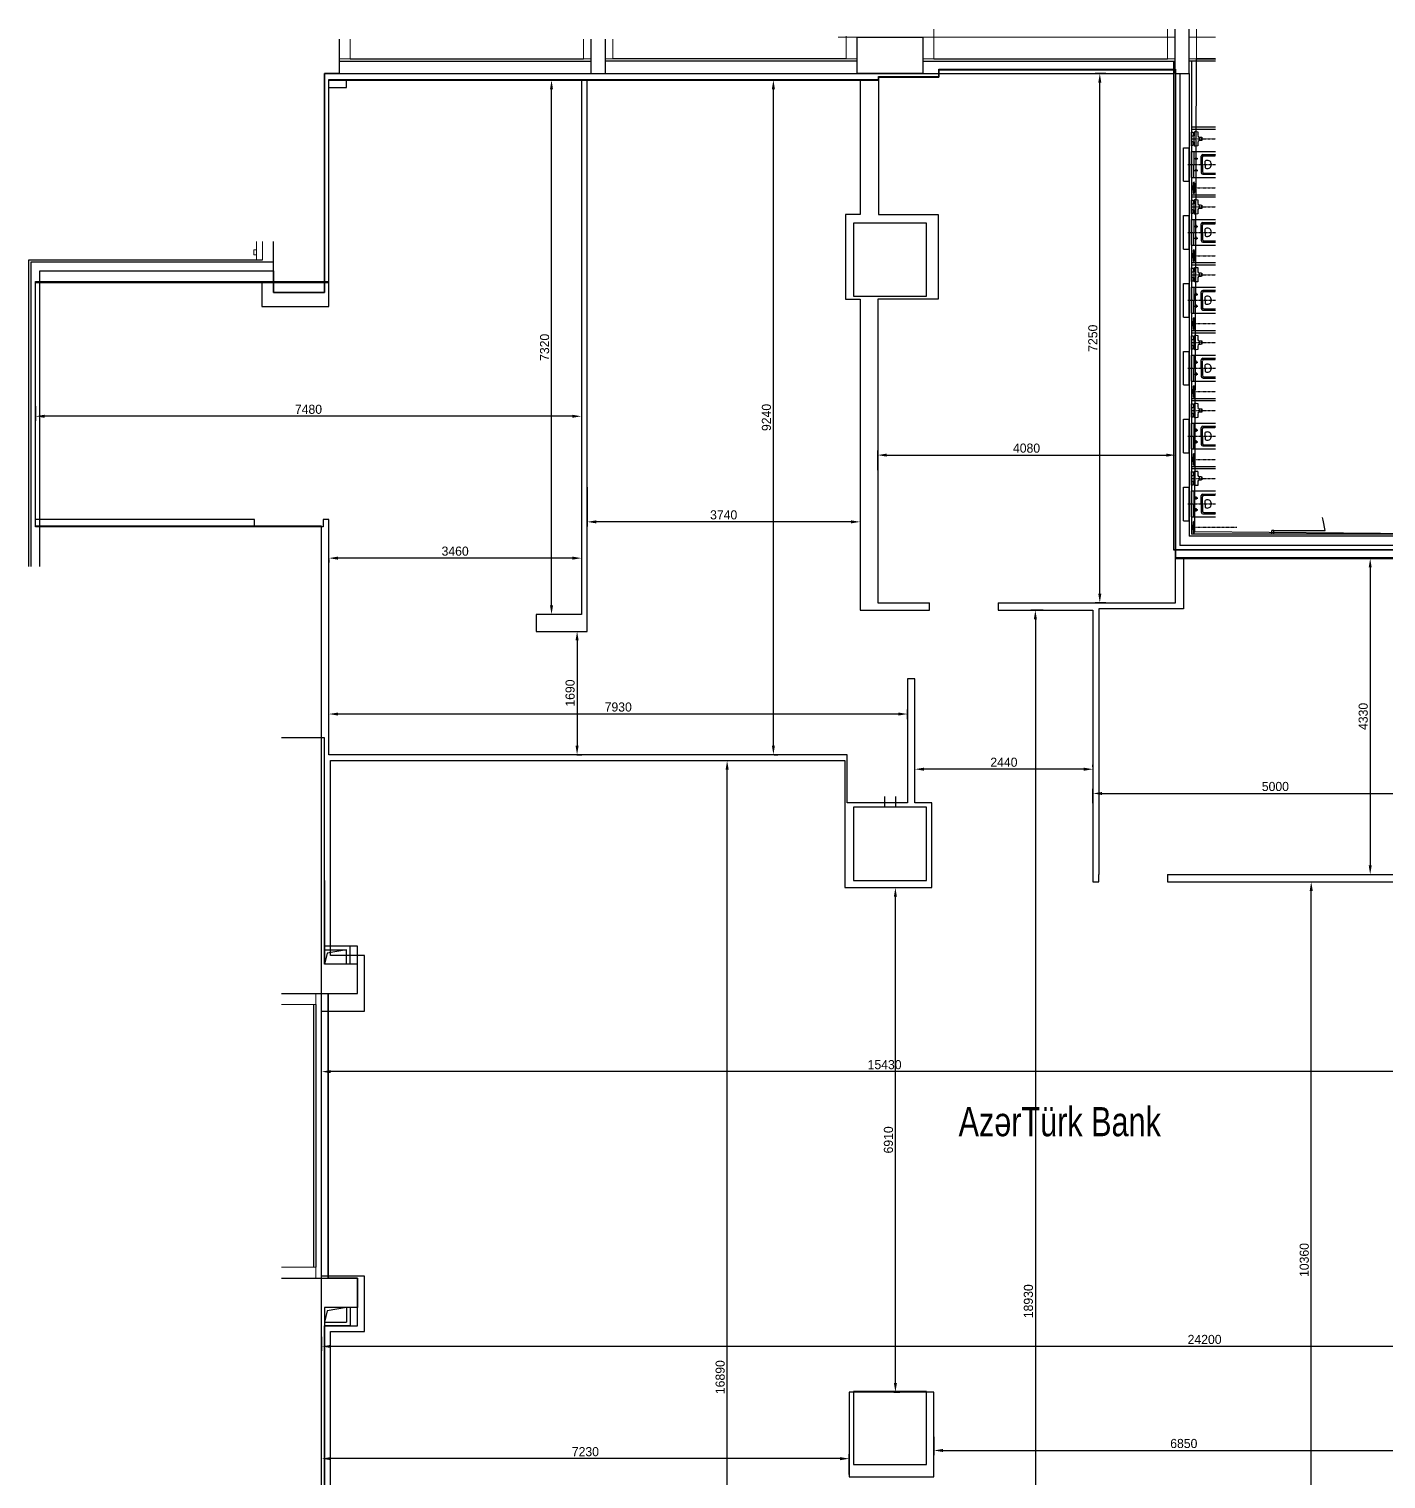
# Model space of a CAD drawing. Header units: millimetres. Extents: x 1339815 to 1379223, y -5788 to 29292.
# Drawn here: x 1339815 to 1358411, y 9432 to 29292 of the extents above; entities that cross this region are included whole.
import ezdxf

# ---------------------------------------------------------------- set-up
doc = ezdxf.new("R2010")
doc.units = ezdxf.units.MM
doc.linetypes.add('DASHDOT2', pattern=[12.7, 6.35, -3.175, 0, -3.175])
doc.linetypes.add('HIDDEN', pattern=[0.375, 0.25, -0.125])
for name, color, linetype in [('Baca', 7, 'Continuous'), ('Divar-esas', 7, 'Continuous'), ('Divar-komek', 7, 'Continuous'), ('Kafel', 7, 'Continuous'), ('OFFICE_BOUNDARY', 3, 'Continuous'), ('Pencere', 7, 'Continuous'), ('plita 2', 7, 'Continuous'), ('Santexnika', 7, 'Continuous'), ('sutun1', 7, 'Continuous'), ('Tavan', 7, 'Continuous')]:
    doc.layers.add(name, color=color, linetype=linetype)
doc.layers.add('Fasad detali', color=37, linetype='Continuous', lineweight=20)
doc.layers.add('obl. keramogranit', color=138, linetype='Continuous', lineweight=18, true_color=0x005252)
doc.layers.add('plita', color=182, linetype='Continuous', lineweight=5, true_color=0x3a07c5)
doc.styles.add('Yazilar', font='txt', dxfattribs={"width": 0.75})

msp = doc.modelspace()

# ---------------------------------------------------------------- linework, layer by layer
at = {"color": 18, "lineweight": -3, "true_color": 0x000000}
for p, q in [((1343925, 25832), (1343925, 28602)), ((1343925, 28602), (1351455, 28602)), ((1351455, 28602), (1351455, 28642)), ((1351455, 28642), (1352285, 28642)), ((1351455, 28592), (1351455, 28632)), ((1351455, 28632), (1352285, 28632)), ((1352285, 28642), (1352285, 28742)), ((1352285, 28742), (1355525, 28742)), ((1352285, 28632), (1352285, 28732)), ((1352285, 28732), (1355525, 28732)), ((1355525, 28742), (1355525, 22052)), ((1355525, 28732), (1355525, 22042)), ((1343925, 25822), (1343925, 28592)), ((1343925, 28592), (1351455, 28592)), ((1339905, 22482), (1339905, 25832)), ((1339905, 25832), (1343925, 25832)), ((1339905, 22472), (1339905, 25822)), ((1339905, 25822), (1343925, 25822)), ((1343825, 22482), (1339905, 22482)), ((1343825, 22472), (1339905, 22472)), ((1343825, 8852), (1343825, 22482)), ((1343825, 8842), (1343825, 22472)), ((1355525, 22052), (1359395, 22052)), ((1355525, 22042), (1359395, 22042))]:
    msp.add_line(p, q, dxfattribs=at)
at = {"color": 1, "lineweight": 30}
for p, q in [((1351455, 28592), (1351455, 28632)), ((1351455, 28632), (1352285, 28632)), ((1352285, 28632), (1352285, 28732)), ((1352285, 28732), (1355525, 28732)), ((1355525, 28732), (1355525, 22042)), ((1343925, 25822), (1343925, 28592)), ((1343925, 28592), (1351455, 28592)), ((1339905, 22472), (1339905, 25822)), ((1339905, 25822), (1343925, 25822)), ((1343825, 22472), (1339905, 22472)), ((1343825, 8842), (1343825, 22472)), ((1355525, 22042), (1359395, 22042))]:
    msp.add_line(p, q, dxfattribs=at)
at = {"color": 0, "lineweight": -2, "transparency": 16777216}
for p, q in [((1354571, 28682), (1354427, 28682)), ((1347044, 28592), (1346913, 28592)), ((1346976, 21397), (1346976, 28467)), ((1350016, 19477), (1350016, 28467)), ((1350025, 28592), (1350078, 28592)), ((1354489, 21557), (1354489, 28557)), ((1339905, 24126), (1339905, 23926)), ((1347385, 24115), (1347385, 23926)), ((1347260, 23988), (1340030, 23988)), ((1351445, 23250), (1351445, 23519)), ((1351570, 23456), (1355400, 23456)), ((1355525, 23250), (1355525, 23519)), ((1347465, 23019), (1347465, 22479)), ((1351205, 22894), (1351205, 22479)), ((1351080, 22542), (1347590, 22542)), ((1347260, 22045), (1344050, 22045)), ((1343925, 22025), (1343925, 21983)), ((1347385, 22025), (1347385, 21983)), ((1357746, 22042), (1358257, 22042)), ((1358194, 21917), (1358194, 17837)), ((1347044, 21272), (1346913, 21272)), ((1353714, 21332), (1353544, 21332)), ((1354571, 21432), (1354427, 21432)), ((1353606, 21207), (1353606, 2527)), ((1347324, 21042), (1347389, 21042)), ((1347326, 20917), (1347326, 19477)), ((1343925, 19839), (1343925, 19972)), ((1351730, 19910), (1344050, 19910)), ((1351855, 19839), (1351855, 19972)), ((1347212, 19272), (1349444, 19272)), ((1347324, 19352), (1347389, 19352)), ((1350025, 19352), (1350078, 19352)), ((1349382, 2507), (1349382, 19147)), ((1351955, 19185), (1351955, 19216)), ((1354270, 19154), (1352080, 19154)), ((1354395, 19185), (1354395, 19216)), ((1354395, 18689), (1354395, 18884)), ((1354520, 18822), (1359270, 18822)), ((1357746, 17712), (1358257, 17712)), ((1351666, 17532), (1351750, 17532)), ((1356546, 17612), (1357449, 17612)), ((1357386, 7377), (1357386, 17487)), ((1351688, 10747), (1351688, 17407)), ((1343825, 14538), (1343825, 15075)), ((1359130, 15012), (1343950, 15012)), ((1343825, 11378), (1343825, 11186)), ((1367900, 11248), (1343950, 11248)), ((1351666, 10622), (1351750, 10622)), ((1352215, 10011), (1352215, 9760)), ((1343825, 9494), (1343825, 9773)), ((1351055, 9494), (1351055, 9773)), ((1352340, 9823), (1358940, 9823)), ((1350930, 9711), (1343950, 9711))]:
    msp.add_line(p, q, dxfattribs=at)
for p, q in [((1343925, 25492), (1343925, 28492)), ((1343925, 28492), (1344165, 28492)), ((1344165, 28492), (1344165, 28592)), ((1344165, 28592), (1347385, 28592)), ((1347385, 28592), (1347385, 21272)), ((1347465, 21042), (1347465, 28592)), ((1347465, 28592), (1351205, 28592)), ((1351205, 28592), (1351205, 26752)), ((1351205, 26752), (1351005, 26752)), ((1351005, 26752), (1351005, 25592)), ((1339905, 22572), (1339905, 25822)), ((1339905, 25822), (1343005, 25822)), ((1343005, 25822), (1343005, 25492)), ((1343005, 25492), (1343925, 25492)), ((1351005, 25592), (1351205, 25592)), ((1351205, 25592), (1351205, 21332)), ((1342905, 22572), (1339905, 22572)), ((1342905, 22472), (1342905, 22572)), ((1343845, 22472), (1342905, 22472)), ((1343925, 22572), (1343845, 22572)), ((1343845, 22572), (1343845, 22472)), ((1343925, 19352), (1343925, 22572)), ((1347385, 21272), (1346765, 21272)), ((1346765, 21272), (1346765, 21042)), ((1351205, 21332), (1351855, 21332)), ((1346765, 21042), (1347465, 21042)), ((1351855, 20392), (1351855, 18692)), ((1351025, 19352), (1343925, 19352)), ((1351025, 18692), (1351025, 19352)), ((1351855, 18692), (1351025, 18692))]:
    msp.add_line(p, q)
for points in [[(1353095, 21432), (1355525, 21432), (1355525, 28682), (1355525, 28732), (1352285, 28732), (1352285, 28632), (1351455, 28632), (1351455, 26752), (1352275, 26752), (1352275, 25592), (1351445, 25592), (1351445, 21432), (1352155, 21432)], [(1355415, 17712), (1359135, 17712), (1359135, 18692), (1359395, 18692), (1359395, 22042), (1355635, 22042), (1355635, 21352), (1354475, 21352), (1354475, 17712)], [(1351855, 21332), (1351955, 21332), (1352155, 21332), (1352155, 21432)], [(1353095, 21432), (1353095, 21332), (1354395, 21332), (1354395, 21332), (1354395, 21332), (1354395, 21332), (1354395, 17612)], [(1343945, 19272), (1350995, 19272), (1350995, 17532), (1352185, 17532), (1352185, 18692), (1351955, 18692), (1351955, 20392), (1351855, 20392)], [(1343945, 16602), (1343945, 19272)], [(1354395, 17612), (1354475, 17612), (1354475, 17712)], [(1355415, 17712), (1355415, 17612), (1359295, 17612)], [(1343845, 6542), (1343945, 6542), (1343945, 11452), (1344415, 11452), (1344415, 12212), (1343825, 12212), (1343825, 15842), (1344415, 15842), (1344415, 16602), (1343945, 16602)], [(1352215, 9462), (1352215, 10622), (1351055, 10622), (1351055, 9462), (1352215, 9462)]]:
    msp.add_lwpolyline(points)
at = {"color": 0, "transparency": 16777216}
for points in [[(1354468, 28557), (1354510, 28557), (1354489, 28682)], [(1346955, 28467), (1346996, 28467), (1346976, 28592)], [(1349995, 28467), (1350037, 28467), (1350016, 28592)], [(1340030, 24009), (1340030, 23967), (1339905, 23988)], [(1347260, 24009), (1347260, 23967), (1347385, 23988)], [(1351570, 23477), (1351570, 23435), (1351445, 23456)], [(1355400, 23477), (1355400, 23435), (1355525, 23456)], [(1347590, 22563), (1347590, 22521), (1347465, 22542)], [(1351080, 22563), (1351080, 22521), (1351205, 22542)], [(1344050, 22066), (1344050, 22024), (1343925, 22045)], [(1347260, 22066), (1347260, 22024), (1347385, 22045)], [(1358174, 21917), (1358215, 21917), (1358194, 22042)], [(1354468, 21557), (1354510, 21557), (1354489, 21432)], [(1346955, 21397), (1346996, 21397), (1346976, 21272)], [(1353585, 21207), (1353627, 21207), (1353606, 21332)], [(1347305, 20917), (1347347, 20917), (1347326, 21042)], [(1344050, 19930), (1344050, 19889), (1343925, 19910)], [(1351730, 19930), (1351730, 19889), (1351855, 19910)], [(1347305, 19477), (1347347, 19477), (1347326, 19352)], [(1349995, 19477), (1350037, 19477), (1350016, 19352)], [(1349361, 19147), (1349403, 19147), (1349382, 19272)], [(1352080, 19175), (1352080, 19133), (1351955, 19154)], [(1354270, 19175), (1354270, 19133), (1354395, 19154)], [(1354520, 18842), (1354520, 18801), (1354395, 18822)], [(1358174, 17837), (1358215, 17837), (1358194, 17712)], [(1351667, 17407), (1351709, 17407), (1351688, 17532)], [(1357365, 17487), (1357407, 17487), (1357386, 17612)], [(1343950, 15033), (1343950, 14991), (1343825, 15012)], [(1343950, 11269), (1343950, 11227), (1343825, 11248)], [(1351667, 10747), (1351709, 10747), (1351688, 10622)], [(1343950, 9732), (1343950, 9690), (1343825, 9711)], [(1350930, 9732), (1350930, 9690), (1351055, 9711)], [(1352340, 9844), (1352340, 9802), (1352215, 9823)]]:
    msp.add_solid(points, dxfattribs=at)
at = {"layer": 'Baca'}
for points in [[(1344165, 16682), (1343900, 16635), (1343865, 16482)], [(1344165, 11782), (1343900, 11735), (1343865, 11582)]]:
    msp.add_lwpolyline(points, dxfattribs=at)
at = {"layer": 'Divar-esas'}
msp.add_line((1343865, 17632), (1343865, 16482), dxfattribs=at)
at = {"layer": 'Divar-komek'}
for p, q in [((1355585, 28682), (1355585, 22217)), ((1355715, 28682), (1355715, 22347)), ((1359365, 22347), (1355715, 22347)), ((1359365, 22217), (1355585, 22217)), ((1351540, 18782), (1351540, 18632)), ((1351690, 18782), (1351690, 18632))]:
    msp.add_line(p, q, dxfattribs=at)
at = {"layer": 'Fasad detali'}
for p, q in [((1342895, 26197), (1342895, 26267)), ((1342935, 26267), (1342895, 26267)), ((1342935, 26132), (1342935, 26382)), ((1342935, 26197), (1342895, 26197)), ((1342935, 26132), (1343015, 26132))]:
    msp.add_line(p, q, dxfattribs=at)
at = {"layer": 'Kafel'}
for p, q in [((1355745, 28852), (1355745, 22372)), ((1355715, 28682), (1355715, 22372)), ((1359365, 22372), (1355745, 22372))]:
    msp.add_line(p, q, dxfattribs=at)
at = {"layer": 'obl. keramogranit'}
for p, q in [((1352215, 28882), (1352215, 29292)), ((1355415, 28882), (1355415, 29292)), ((1355815, 28882), (1355815, 29292)), ((1344215, 28882), (1344215, 29152)), ((1347415, 28882), (1347415, 29152)), ((1347815, 28882), (1347815, 29152)), ((1351015, 28882), (1351015, 29192)), ((1344065, 28882), (1344215, 28882)), ((1347515, 28882), (1347415, 28882)), ((1347715, 28882), (1347815, 28882)), ((1351015, 28882), (1351165, 28882)), ((1352215, 28882), (1352065, 28882)), ((1355515, 28882), (1355415, 28882)), ((1355715, 28882), (1355815, 28882)), ((1343015, 26382), (1343015, 26132)), ((1343275, 15932), (1343745, 15932)), ((1343745, 15932), (1343745, 16082)), ((1343275, 12332), (1343745, 12332)), ((1343745, 12332), (1343745, 12182))]:
    msp.add_line(p, q, dxfattribs=at)
at = {"layer": 'OFFICE_BOUNDARY'}
msp.add_lwpolyline([(1343825, 8852), (1343825, 22482), (1339905, 22482), (1339905, 25832), (1343925, 25832), (1343925, 28602), (1351455, 28602), (1351455, 28642), (1352285, 28642), (1352285, 28742), (1355525, 28742), (1355525, 22052), (1359395, 22052)], dxfattribs=at)
at = {"layer": 'Pencere'}
for p, q in [((1344065, 28852), (1347515, 28852)), ((1344215, 28882), (1347415, 28882)), ((1351165, 28852), (1347715, 28852)), ((1351015, 28882), (1347815, 28882)), ((1352065, 28852), (1355515, 28852)), ((1352215, 28882), (1355415, 28882)), ((1356075, 28852), (1355715, 28852)), ((1356075, 28882), (1355815, 28882)), ((1339815, 26132), (1343015, 26132)), ((1339815, 21932), (1339815, 26132)), ((1339845, 26102), (1343165, 26102)), ((1339845, 21932), (1339845, 26102)), ((1343715, 15932), (1343715, 12332)), ((1343745, 15932), (1343745, 12332))]:
    msp.add_line(p, q, dxfattribs=at)
at = {"layer": 'plita', "linetype": 'HIDDEN', "ltscale": 5}
for p, q in [((1351165, 29182), (1350905, 29182)), ((1352065, 29182), (1355515, 29182)), ((1356075, 29182), (1355715, 29182)), ((1339965, 25982), (1343165, 25982)), ((1339965, 25982), (1339965, 21932)), ((1339965, 25982), (1339965, 21932))]:
    msp.add_line(p, q, dxfattribs=at)
at = {"layer": 'plita 2'}
for p, q in [((1343865, 16682), (1344165, 16682)), ((1343915, 16082), (1343915, 12182)), ((1343865, 11582), (1344165, 11582))]:
    msp.add_line(p, q, dxfattribs=at)
for points in [[(1344165, 16482), (1344165, 16682)], [(1344165, 11782), (1344165, 11582)]]:
    msp.add_lwpolyline(points, dxfattribs=at)
at = {"layer": 'Santexnika'}
for p, q in [((1355745, 27952), (1356075, 27952)), ((1355745, 27922), (1356075, 27922)), ((1355745, 27694), (1355745, 27880)), ((1355773, 27873), (1355773, 27829)), ((1355786, 27867), (1355773, 27867)), ((1355784, 27834), (1355773, 27834)), ((1355849, 27809), (1355849, 27766)), ((1355635, 27667), (1355715, 27667)), ((1355635, 27207), (1355635, 27667)), ((1355715, 27207), (1355715, 27667)), ((1355745, 27260), (1355745, 27615)), ((1355745, 27615), (1356075, 27615)), ((1355773, 27702), (1355773, 27746)), ((1355784, 27740), (1355773, 27740)), ((1355786, 27707), (1355773, 27707)), ((1355778, 27615), (1355778, 27437)), ((1355778, 27260), (1355778, 27437)), ((1355787, 27517), (1355831, 27517)), ((1355809, 27496), (1355809, 27541)), ((1355879, 27437), (1355879, 27552)), ((1355879, 27437), (1355879, 27323)), ((1355895, 27437), (1355895, 27535)), ((1355895, 27437), (1355895, 27340)), ((1355901, 27573), (1356069, 27573)), ((1355916, 27556), (1356067, 27556)), ((1355931, 27437), (1355931, 27484)), ((1355931, 27437), (1355931, 27391)), ((1355745, 27260), (1356075, 27260)), ((1355787, 27356), (1355831, 27356)), ((1355809, 27334), (1355809, 27380)), ((1355901, 27302), (1356069, 27302)), ((1355916, 27319), (1356067, 27319)), ((1355635, 27207), (1355715, 27207)), ((1355745, 27147), (1355745, 27088)), ((1355745, 27022), (1356075, 27022)), ((1355763, 27096), (1355763, 27139)), ((1355774, 27134), (1355763, 27134)), ((1355774, 27101), (1355763, 27101)), ((1355774, 27042), (1355774, 27192)), ((1355774, 27182), (1355791, 27182)), ((1355774, 27053), (1355791, 27053)), ((1355784, 27182), (1355784, 27192)), ((1355784, 27042), (1355784, 27053)), ((1355791, 27053), (1355791, 27182)), ((1355745, 26992), (1356075, 26992)), ((1355745, 26764), (1355745, 26950)), ((1355773, 26943), (1355773, 26899)), ((1355786, 26937), (1355773, 26937)), ((1355784, 26904), (1355773, 26904)), ((1355773, 26772), (1355773, 26816)), ((1355849, 26879), (1355849, 26836)), ((1355635, 26737), (1355715, 26737)), ((1355635, 26277), (1355635, 26737)), ((1355715, 26277), (1355715, 26737)), ((1355745, 26330), (1355745, 26685)), ((1355745, 26685), (1356075, 26685)), ((1355784, 26810), (1355773, 26810)), ((1355786, 26777), (1355773, 26777)), ((1355778, 26685), (1355778, 26507)), ((1355879, 26507), (1355879, 26622)), ((1355901, 26643), (1356069, 26643)), ((1355916, 26626), (1356067, 26626)), ((1355778, 26330), (1355778, 26507)), ((1355787, 26587), (1355831, 26587)), ((1355787, 26426), (1355831, 26426)), ((1355809, 26566), (1355809, 26611)), ((1355809, 26404), (1355809, 26450)), ((1355879, 26507), (1355879, 26393)), ((1355895, 26507), (1355895, 26605)), ((1355895, 26507), (1355895, 26410)), ((1355931, 26507), (1355931, 26554)), ((1355931, 26507), (1355931, 26461)), ((1355635, 26277), (1355715, 26277)), ((1355745, 26330), (1356075, 26330)), ((1355745, 26217), (1355745, 26158)), ((1355774, 26112), (1355774, 26262)), ((1355774, 26252), (1355791, 26252)), ((1355784, 26252), (1355784, 26262)), ((1355791, 26123), (1355791, 26252)), ((1355901, 26372), (1356069, 26372)), ((1355916, 26389), (1356067, 26389)), ((1355745, 26092), (1356075, 26092)), ((1355745, 26062), (1356075, 26062)), ((1355745, 25834), (1355745, 26020)), ((1355763, 26166), (1355763, 26209)), ((1355774, 26204), (1355763, 26204)), ((1355774, 26171), (1355763, 26171)), ((1355774, 26123), (1355791, 26123)), ((1355784, 26112), (1355784, 26123)), ((1355773, 26013), (1355773, 25969)), ((1355786, 26007), (1355773, 26007)), ((1355784, 25974), (1355773, 25974)), ((1355773, 25842), (1355773, 25886)), ((1355784, 25880), (1355773, 25880)), ((1355786, 25847), (1355773, 25847)), ((1355849, 25949), (1355849, 25906)), ((1355635, 25807), (1355715, 25807)), ((1355635, 25347), (1355635, 25807)), ((1355715, 25347), (1355715, 25807)), ((1355745, 25400), (1355745, 25755)), ((1355745, 25755), (1356075, 25755)), ((1355778, 25755), (1355778, 25577)), ((1355787, 25657), (1355831, 25657)), ((1355809, 25636), (1355809, 25681)), ((1355879, 25577), (1355879, 25692)), ((1355895, 25577), (1355895, 25675)), ((1355901, 25713), (1356069, 25713)), ((1355916, 25696), (1356067, 25696)), ((1355931, 25577), (1355931, 25624)), ((1355778, 25400), (1355778, 25577)), ((1355787, 25496), (1355831, 25496)), ((1355809, 25474), (1355809, 25520)), ((1355879, 25577), (1355879, 25463)), ((1355895, 25577), (1355895, 25480)), ((1355901, 25442), (1356069, 25442)), ((1355916, 25459), (1356067, 25459)), ((1355931, 25577), (1355931, 25531)), ((1355635, 25347), (1355715, 25347)), ((1355745, 25400), (1356075, 25400)), ((1355745, 25287), (1355745, 25228)), ((1355763, 25236), (1355763, 25279)), ((1355774, 25274), (1355763, 25274)), ((1355774, 25241), (1355763, 25241)), ((1355774, 25182), (1355774, 25332)), ((1355774, 25322), (1355791, 25322)), ((1355784, 25322), (1355784, 25332)), ((1355791, 25193), (1355791, 25322)), ((1355745, 25162), (1356075, 25162)), ((1355745, 25132), (1356075, 25132)), ((1355745, 24904), (1355745, 25090)), ((1355773, 25083), (1355773, 25039)), ((1355786, 25077), (1355773, 25077)), ((1355784, 25044), (1355773, 25044)), ((1355774, 25193), (1355791, 25193)), ((1355784, 25182), (1355784, 25193)), ((1355635, 24877), (1355715, 24877)), ((1355635, 24417), (1355635, 24877)), ((1355715, 24417), (1355715, 24877)), ((1355773, 24912), (1355773, 24956)), ((1355784, 24950), (1355773, 24950)), ((1355786, 24917), (1355773, 24917)), ((1355849, 25019), (1355849, 24976)), ((1355745, 24470), (1355745, 24825)), ((1355745, 24825), (1356075, 24825)), ((1355778, 24825), (1355778, 24647)), ((1355778, 24470), (1355778, 24647)), ((1355787, 24727), (1355831, 24727)), ((1355809, 24706), (1355809, 24751)), ((1355879, 24647), (1355879, 24762)), ((1355879, 24647), (1355879, 24533)), ((1355895, 24647), (1355895, 24745)), ((1355895, 24647), (1355895, 24550)), ((1355901, 24783), (1356069, 24783)), ((1355916, 24766), (1356067, 24766)), ((1355931, 24647), (1355931, 24694)), ((1355931, 24647), (1355931, 24601)), ((1355745, 24470), (1356075, 24470)), ((1355787, 24566), (1355831, 24566)), ((1355809, 24544), (1355809, 24590)), ((1355901, 24512), (1356069, 24512)), ((1355916, 24529), (1356067, 24529)), ((1355635, 24417), (1355715, 24417)), ((1355745, 24357), (1355745, 24298)), ((1355745, 24232), (1356075, 24232)), ((1355745, 24232), (1356075, 24232)), ((1355763, 24306), (1355763, 24349)), ((1355774, 24344), (1355763, 24344)), ((1355774, 24311), (1355763, 24311)), ((1355774, 24252), (1355774, 24402)), ((1355774, 24392), (1355791, 24392)), ((1355774, 24263), (1355791, 24263)), ((1355784, 24392), (1355784, 24402)), ((1355784, 24252), (1355784, 24263)), ((1355791, 24263), (1355791, 24392)), ((1355745, 24202), (1356075, 24202)), ((1355745, 24202), (1356075, 24202)), ((1355745, 23974), (1355745, 24160)), ((1355773, 24153), (1355773, 24109)), ((1355786, 24147), (1355773, 24147)), ((1355784, 24114), (1355773, 24114)), ((1355849, 24089), (1355849, 24046)), ((1355635, 23947), (1355715, 23947)), ((1355635, 23487), (1355635, 23947)), ((1355715, 23487), (1355715, 23947)), ((1355745, 23540), (1355745, 23895)), ((1355745, 23895), (1356075, 23895)), ((1355773, 23982), (1355773, 24026)), ((1355784, 24020), (1355773, 24020)), ((1355786, 23987), (1355773, 23987)), ((1355778, 23895), (1355778, 23717)), ((1355901, 23853), (1356069, 23853)), ((1355916, 23836), (1356067, 23836)), ((1355778, 23540), (1355778, 23717)), ((1355787, 23797), (1355831, 23797)), ((1355787, 23636), (1355831, 23636)), ((1355809, 23776), (1355809, 23821)), ((1355809, 23614), (1355809, 23660)), ((1355879, 23717), (1355879, 23832)), ((1355879, 23717), (1355879, 23603)), ((1355895, 23717), (1355895, 23815)), ((1355895, 23717), (1355895, 23620)), ((1355931, 23717), (1355931, 23764)), ((1355931, 23717), (1355931, 23671)), ((1355635, 23487), (1355715, 23487)), ((1355745, 23540), (1356075, 23540)), ((1355774, 23322), (1355774, 23472)), ((1355774, 23462), (1355791, 23462)), ((1355784, 23462), (1355784, 23472)), ((1355791, 23333), (1355791, 23462)), ((1355901, 23582), (1356069, 23582)), ((1355916, 23599), (1356067, 23599)), ((1355745, 23427), (1355745, 23368)), ((1355745, 23302), (1356075, 23302)), ((1355745, 23302), (1356075, 23302)), ((1355745, 23272), (1356075, 23272)), ((1355745, 23272), (1356075, 23272)), ((1355763, 23376), (1355763, 23419)), ((1355774, 23414), (1355763, 23414)), ((1355774, 23381), (1355763, 23381)), ((1355774, 23333), (1355791, 23333)), ((1355784, 23322), (1355784, 23333)), ((1355745, 23044), (1355745, 23230)), ((1355773, 23223), (1355773, 23179)), ((1355786, 23217), (1355773, 23217)), ((1355784, 23184), (1355773, 23184)), ((1355773, 23052), (1355773, 23096)), ((1355784, 23090), (1355773, 23090)), ((1355786, 23057), (1355773, 23057)), ((1355849, 23159), (1355849, 23116)), ((1355635, 23017), (1355715, 23017)), ((1355635, 22557), (1355635, 23017)), ((1355715, 22557), (1355715, 23017)), ((1355745, 22610), (1355745, 22965)), ((1355745, 22965), (1356075, 22965)), ((1355778, 22965), (1355778, 22787)), ((1355787, 22867), (1355831, 22867)), ((1355809, 22846), (1355809, 22891)), ((1355879, 22787), (1355879, 22902)), ((1355895, 22787), (1355895, 22885)), ((1355901, 22923), (1356069, 22923)), ((1355916, 22906), (1356067, 22906)), ((1355778, 22610), (1355778, 22787)), ((1355787, 22706), (1355831, 22706)), ((1355809, 22684), (1355809, 22730)), ((1355879, 22787), (1355879, 22673)), ((1355895, 22787), (1355895, 22690)), ((1355901, 22652), (1356069, 22652)), ((1355916, 22669), (1356067, 22669)), ((1355931, 22787), (1355931, 22834)), ((1355931, 22787), (1355931, 22741)), ((1355635, 22557), (1355715, 22557)), ((1355745, 22610), (1356075, 22610)), ((1355745, 22497), (1355745, 22438)), ((1355763, 22446), (1355763, 22489)), ((1355774, 22484), (1355763, 22484)), ((1355774, 22451), (1355763, 22451)), ((1355774, 22392), (1355774, 22542)), ((1355774, 22532), (1355791, 22532)), ((1355784, 22532), (1355784, 22542)), ((1355791, 22403), (1355791, 22532)), ((1355774, 22403), (1355791, 22403)), ((1355784, 22392), (1355784, 22403)), ((1356845, 22372), (1356845, 22422)), ((1356875, 22422), (1356845, 22422)), ((1356860, 22422), (1357575, 22422)), ((1356875, 22372), (1356875, 22422))]:
    msp.add_line(p, q, dxfattribs=at)
at = {"layer": 'Santexnika', "color": 26, "linetype": 'DASHDOT2', "true_color": 0x791e15}
for p, q in [((1355745, 27787), (1356075, 27787)), ((1355695, 27437), (1356075, 27437)), ((1355745, 27117), (1356075, 27117)), ((1355745, 26857), (1356075, 26857)), ((1355695, 26507), (1356075, 26507)), ((1355745, 26187), (1356075, 26187)), ((1355745, 25927), (1356075, 25927)), ((1355695, 25577), (1356075, 25577)), ((1355745, 25257), (1356075, 25257)), ((1355745, 24997), (1356075, 24997)), ((1355695, 24647), (1356075, 24647)), ((1355745, 24327), (1356075, 24327)), ((1355745, 24067), (1356075, 24067)), ((1355695, 23717), (1356075, 23717)), ((1355745, 23397), (1356075, 23397)), ((1355745, 23137), (1356075, 23137)), ((1355695, 22787), (1356075, 22787)), ((1355745, 22467), (1356369, 22467))]:
    msp.add_line(p, q, dxfattribs=at)
at = {"layer": 'Santexnika'}
for points in [[(1356075, 27553), (1356067, 27556)], [(1356075, 27570), (1356069, 27573)], [(1356067, 27319), (1356075, 27322)], [(1356069, 27302), (1356075, 27305)], [(1356075, 26623), (1356067, 26626)], [(1356075, 26640), (1356069, 26643)], [(1356067, 26389), (1356075, 26392)], [(1356069, 26372), (1356075, 26375)], [(1356075, 25693), (1356067, 25696)], [(1356075, 25710), (1356069, 25713)], [(1356067, 25459), (1356075, 25462)], [(1356069, 25442), (1356075, 25445)], [(1356075, 24763), (1356067, 24766)], [(1356075, 24780), (1356069, 24783)], [(1356067, 24529), (1356075, 24532)], [(1356069, 24512), (1356075, 24515)], [(1356075, 23833), (1356067, 23836)], [(1356075, 23850), (1356069, 23853)], [(1356067, 23599), (1356075, 23602)], [(1356069, 23582), (1356075, 23585)], [(1356075, 22903), (1356067, 22906)], [(1356075, 22920), (1356069, 22923)], [(1356067, 22669), (1356075, 22672)], [(1356069, 22652), (1356075, 22655)], [(1357575, 22422), (1357552, 22566), (1357540, 22602)]]:
    msp.add_lwpolyline(points, dxfattribs=at)
for centre in [(1355809, 27517), (1355809, 27356), (1355809, 26587), (1355809, 26426), (1355809, 25657), (1355809, 25496), (1355809, 24727), (1355809, 24566), (1355809, 23797), (1355809, 23636), (1355809, 22867), (1355809, 22706)]:
    msp.add_circle(centre, 11.1, dxfattribs=at)
at = {"layer": 'Santexnika', "extrusion": (0, 0, -1)}
for centre, radius, start, end in [((-1355737, 27785), 95.7, 94.816, 110.1457), ((-1355737, 27917), 95.7, -110.1457, -94.816), ((-1355767, 27867), 8.09, 112.9919, 138.4956), ((-1355767, 27834), 8.09, -138.4956, -112.9919), ((-1356656, 27787), 873, -6.4995, 6.4995), ((-1355798, 27684), 203, 87.1749, 99.4367), ((-1352425, 27609), 3417, 175.3885, 176.452), ((-1355849, 27821), 12.7, -90.1961, -3.548), ((-1355852, 27808), 3.69, 2.5378, 73.278), ((-1355852, 27441), 371, 89.9348, 94.1243), ((-1355849, 27787), 37.6, 141.0864, -141.0864), ((-1355885, 27806), 3.74, 16.9044, 166.3079), ((-1355752, 27787), 137, 171.8724, -171.8724), ((-1355737, 27658), 95.7, 94.816, 110.1457), ((-1355737, 27790), 95.7, -110.1457, -94.816), ((-1355767, 27740), 8.09, 112.9919, 138.4956), ((-1355767, 27707), 8.09, -138.4956, -112.9919), ((-1355798, 27891), 203, -99.4367, -87.1749), ((-1352425, 27966), 3417, -176.452, -175.3885), ((-1355849, 27754), 12.7, 3.548, 90.1961), ((-1355852, 27766), 3.69, -73.278, -2.5378), ((-1355852, 28134), 371, -94.1243, -89.9348), ((-1355885, 27769), 3.74, -166.3079, -16.9044), ((-1355737, 26855), 95.7, 94.816, 110.1457), ((-1355737, 26987), 95.7, -110.1457, -94.816), ((-1355737, 26728), 95.7, 94.816, 110.1457), ((-1355767, 26937), 8.09, 112.9919, 138.4956), ((-1355767, 26904), 8.09, -138.4956, -112.9919), ((-1355767, 26810), 8.09, 112.9919, 138.4956), ((-1356656, 26857), 873, -6.4995, 6.4995), ((-1355798, 26754), 203, 87.1749, 99.4367), ((-1352425, 26679), 3417, 175.3885, 176.452), ((-1352425, 27036), 3417, -176.452, -175.3885), ((-1355849, 26891), 12.7, -90.1961, -3.548), ((-1355849, 26824), 12.7, 3.548, 90.1961), ((-1355852, 26878), 3.69, 2.5378, 73.278), ((-1355852, 26836), 3.69, -73.278, -2.5378), ((-1355852, 26511), 371, 89.9348, 94.1243), ((-1355852, 27204), 371, -94.1243, -89.9348), ((-1355849, 26857), 37.6, 141.0864, -141.0864), ((-1355885, 26876), 3.74, 16.9044, 166.3079), ((-1355885, 26839), 3.74, -166.3079, -16.9044), ((-1355752, 26857), 137, 171.8724, -171.8724), ((-1355737, 26860), 95.7, -110.1457, -94.816), ((-1355767, 26777), 8.09, -138.4956, -112.9919), ((-1355798, 26961), 203, -99.4367, -87.1749), ((-1355737, 25925), 95.7, 94.816, 110.1457), ((-1356656, 25927), 873, -6.4995, 6.4995), ((-1355798, 25824), 203, 87.1749, 99.4367), ((-1352425, 25749), 3417, 175.3885, 176.452), ((-1355737, 26057), 95.7, -110.1457, -94.816), ((-1355737, 25798), 95.7, 94.816, 110.1457), ((-1355737, 25930), 95.7, -110.1457, -94.816), ((-1355767, 26007), 8.09, 112.9919, 138.4956), ((-1355767, 25974), 8.09, -138.4956, -112.9919), ((-1355767, 25880), 8.09, 112.9919, 138.4956), ((-1355767, 25847), 8.09, -138.4956, -112.9919), ((-1355798, 26031), 203, -99.4367, -87.1749), ((-1352425, 26106), 3417, -176.452, -175.3885), ((-1355849, 25961), 12.7, -90.1961, -3.548), ((-1355849, 25894), 12.7, 3.548, 90.1961), ((-1355852, 25948), 3.69, 2.5378, 73.278), ((-1355852, 25906), 3.69, -73.278, -2.5378), ((-1355852, 25581), 371, 89.9348, 94.1243), ((-1355852, 26274), 371, -94.1243, -89.9348), ((-1355849, 25927), 37.6, 141.0864, -141.0864), ((-1355885, 25946), 3.74, 16.9044, 166.3079), ((-1355885, 25909), 3.74, -166.3079, -16.9044), ((-1355752, 25927), 137, 171.8724, -171.8724), ((-1355737, 24995), 95.7, 94.816, 110.1457), ((-1355737, 25127), 95.7, -110.1457, -94.816), ((-1355767, 25077), 8.09, 112.9919, 138.4956), ((-1355767, 25044), 8.09, -138.4956, -112.9919), ((-1356656, 24997), 873, -6.4995, 6.4995), ((-1355798, 24894), 203, 87.1749, 99.4367), ((-1352425, 24819), 3417, 175.3885, 176.452), ((-1355849, 25031), 12.7, -90.1961, -3.548), ((-1355737, 24868), 95.7, 94.816, 110.1457), ((-1355737, 25000), 95.7, -110.1457, -94.816), ((-1355767, 24950), 8.09, 112.9919, 138.4956), ((-1355767, 24917), 8.09, -138.4956, -112.9919), ((-1355798, 25101), 203, -99.4367, -87.1749), ((-1352425, 25176), 3417, -176.452, -175.3885), ((-1355849, 24964), 12.7, 3.548, 90.1961), ((-1355852, 25018), 3.69, 2.5378, 73.278), ((-1355852, 24976), 3.69, -73.278, -2.5378), ((-1355852, 24651), 371, 89.9348, 94.1243), ((-1355852, 25344), 371, -94.1243, -89.9348), ((-1355849, 24997), 37.6, 141.0864, -141.0864), ((-1355885, 25016), 3.74, 16.9044, 166.3079), ((-1355885, 24979), 3.74, -166.3079, -16.9044), ((-1355752, 24997), 137, 171.8724, -171.8724), ((-1355737, 24065), 95.7, 94.816, 110.1457), ((-1355737, 24197), 95.7, -110.1457, -94.816), ((-1355737, 23938), 95.7, 94.816, 110.1457), ((-1355767, 24147), 8.09, 112.9919, 138.4956), ((-1355767, 24114), 8.09, -138.4956, -112.9919), ((-1356656, 24067), 873, -6.4995, 6.4995), ((-1355798, 23964), 203, 87.1749, 99.4367), ((-1352425, 23889), 3417, 175.3885, 176.452), ((-1352425, 24246), 3417, -176.452, -175.3885), ((-1355849, 24101), 12.7, -90.1961, -3.548), ((-1355849, 24034), 12.7, 3.548, 90.1961), ((-1355852, 24088), 3.69, 2.5378, 73.278), ((-1355852, 24046), 3.69, -73.278, -2.5378), ((-1355852, 23721), 371, 89.9348, 94.1243), ((-1355852, 24414), 371, -94.1243, -89.9348), ((-1355849, 24067), 37.6, 141.0864, -141.0864), ((-1355885, 24086), 3.74, 16.9044, 166.3079), ((-1355885, 24049), 3.74, -166.3079, -16.9044), ((-1355752, 24067), 137, 171.8724, -171.8724), ((-1355737, 24070), 95.7, -110.1457, -94.816), ((-1355767, 24020), 8.09, 112.9919, 138.4956), ((-1355767, 23987), 8.09, -138.4956, -112.9919), ((-1355798, 24171), 203, -99.4367, -87.1749), ((-1355798, 23034), 203, 87.1749, 99.4367), ((-1355737, 23135), 95.7, 94.816, 110.1457), ((-1355737, 23267), 95.7, -110.1457, -94.816), ((-1355737, 23008), 95.7, 94.816, 110.1457), ((-1355737, 23140), 95.7, -110.1457, -94.816), ((-1355767, 23217), 8.09, 112.9919, 138.4956), ((-1355767, 23184), 8.09, -138.4956, -112.9919), ((-1355767, 23090), 8.09, 112.9919, 138.4956), ((-1355767, 23057), 8.09, -138.4956, -112.9919), ((-1356656, 23137), 873, -6.4995, 6.4995), ((-1355798, 23241), 203, -99.4367, -87.1749), ((-1352425, 22959), 3417, 175.3885, 176.452), ((-1352425, 23316), 3417, -176.452, -175.3885), ((-1355849, 23171), 12.7, -90.1961, -3.548), ((-1355849, 23104), 12.7, 3.548, 90.1961), ((-1355852, 23158), 3.69, 2.5378, 73.278), ((-1355852, 23116), 3.69, -73.278, -2.5378), ((-1355852, 22791), 371, 89.9348, 94.1243), ((-1355852, 23484), 371, -94.1243, -89.9348), ((-1355849, 23137), 37.6, 141.0864, -141.0864), ((-1355885, 23156), 3.74, 16.9044, 166.3079), ((-1355885, 23119), 3.74, -166.3079, -16.9044), ((-1355752, 23137), 137, 171.8724, -171.8724)]:
    msp.add_arc(centre, radius, start, end, dxfattribs=at)
at = {"layer": 'Santexnika'}
for centre, radius, start, end in [((1355901, 27551), 21.6, 89.5761, 178.3144), ((1355916, 27535), 21.6, 89.5761, 178.3144), ((1355963, 27436), 57.5, 32.0212, 123.5551), ((1355963, 27439), 57.5, -123.5551, -32.0212), ((1355935, 27435), 82.9, 1.6164, 22.147), ((1355935, 27440), 82.9, -22.147, -1.6164), ((1355901, 27324), 21.6, -178.3144, -89.5761), ((1355916, 27340), 21.6, -178.3144, -89.5761), ((1355740, 27110), 37.4, 57.4456, 81.9817), ((1355740, 27125), 37.4, -81.9817, -57.4456), ((1355757, 27134), 8.09, 41.5044, 67.0081), ((1355757, 27101), 8.09, -67.0081, -41.5044), ((1355779, 27192), 5, 0, 180), ((1355779, 27042), 5, 180, 0), ((1355901, 26621), 21.6, 89.5761, 178.3144), ((1355916, 26605), 21.6, 89.5761, 178.3144), ((1355963, 26506), 57.5, 32.0212, 123.5551), ((1355963, 26509), 57.5, -123.5551, -32.0212), ((1355935, 26505), 82.9, 1.6164, 22.147), ((1355935, 26510), 82.9, -22.147, -1.6164), ((1355740, 26180), 37.4, 57.4456, 81.9817), ((1355779, 26262), 5, 0, 180), ((1355901, 26394), 21.6, -178.3144, -89.5761), ((1355916, 26410), 21.6, -178.3144, -89.5761), ((1355740, 26195), 37.4, -81.9817, -57.4456), ((1355757, 26204), 8.09, 41.5044, 67.0081), ((1355757, 26171), 8.09, -67.0081, -41.5044), ((1355779, 26112), 5, 180, 0), ((1355901, 25691), 21.6, 89.5761, 178.3144), ((1355916, 25675), 21.6, 89.5761, 178.3144), ((1355963, 25576), 57.5, 32.0212, 123.5551), ((1355901, 25464), 21.6, -178.3144, -89.5761), ((1355916, 25480), 21.6, -178.3144, -89.5761), ((1355963, 25579), 57.5, -123.5551, -32.0212), ((1355935, 25575), 82.9, 1.6164, 22.147), ((1355935, 25580), 82.9, -22.147, -1.6164), ((1355740, 25250), 37.4, 57.4456, 81.9817), ((1355740, 25265), 37.4, -81.9817, -57.4456), ((1355757, 25274), 8.09, 41.5044, 67.0081), ((1355757, 25241), 8.09, -67.0081, -41.5044), ((1355779, 25332), 5, 0, 180), ((1355779, 25182), 5, 180, 0), ((1355901, 24761), 21.6, 89.5761, 178.3144), ((1355916, 24745), 21.6, 89.5761, 178.3144), ((1355963, 24646), 57.5, 32.0212, 123.5551), ((1355935, 24645), 82.9, 1.6164, 22.147), ((1355935, 24650), 82.9, -22.147, -1.6164), ((1355901, 24534), 21.6, -178.3144, -89.5761), ((1355916, 24550), 21.6, -178.3144, -89.5761), ((1355963, 24649), 57.5, -123.5551, -32.0212), ((1355740, 24320), 37.4, 57.4456, 81.9817), ((1355740, 24335), 37.4, -81.9817, -57.4456), ((1355757, 24344), 8.09, 41.5044, 67.0081), ((1355757, 24311), 8.09, -67.0081, -41.5044), ((1355779, 24402), 5, 0, 180), ((1355779, 24252), 5, 180, 0), ((1355901, 23831), 21.6, 89.5761, 178.3144), ((1355916, 23815), 21.6, 89.5761, 178.3144), ((1355963, 23716), 57.5, 32.0212, 123.5551), ((1355963, 23719), 57.5, -123.5551, -32.0212), ((1355935, 23715), 82.9, 1.6164, 22.147), ((1355935, 23720), 82.9, -22.147, -1.6164), ((1355779, 23472), 5, 0, 180), ((1355901, 23604), 21.6, -178.3144, -89.5761), ((1355916, 23620), 21.6, -178.3144, -89.5761), ((1355740, 23390), 37.4, 57.4456, 81.9817), ((1355740, 23405), 37.4, -81.9817, -57.4456), ((1355757, 23414), 8.09, 41.5044, 67.0081), ((1355757, 23381), 8.09, -67.0081, -41.5044), ((1355779, 23322), 5, 180, 0), ((1355901, 22901), 21.6, 89.5761, 178.3144), ((1355916, 22885), 21.6, 89.5761, 178.3144), ((1355963, 22786), 57.5, 32.0212, 123.5551), ((1355901, 22674), 21.6, -178.3144, -89.5761), ((1355916, 22690), 21.6, -178.3144, -89.5761), ((1355963, 22789), 57.5, -123.5551, -32.0212), ((1355935, 22785), 82.9, 1.6164, 22.147), ((1355935, 22790), 82.9, -22.147, -1.6164), ((1355740, 22460), 37.4, 57.4456, 81.9817), ((1355740, 22475), 37.4, -81.9817, -57.4456), ((1355757, 22484), 8.09, 41.5044, 67.0081), ((1355757, 22451), 8.09, -67.0081, -41.5044), ((1355779, 22542), 5, 0, 180), ((1355779, 22392), 5, 180, 0)]:
    msp.add_arc(centre, radius, start, end, dxfattribs=at)
at = {"layer": 'sutun1'}
for p, q in [((1355515, 29292), (1355515, 28682)), ((1355715, 28682), (1355715, 29292)), ((1344065, 29152), (1344065, 28682)), ((1347515, 29152), (1347515, 28682)), ((1347715, 28682), (1347715, 29152)), ((1343865, 28682), (1343865, 25682)), ((1344065, 28682), (1343865, 28682)), ((1347515, 28682), (1347715, 28682)), ((1355515, 28682), (1355715, 28682)), ((1343165, 25682), (1343165, 26382)), ((1343865, 25682), (1343165, 25682)), ((1343865, 19582), (1343275, 19582)), ((1343865, 16482), (1343865, 19582)), ((1344315, 16482), (1343865, 16482)), ((1344315, 16082), (1344315, 16482)), ((1343275, 16082), (1344315, 16082)), ((1343275, 12182), (1344315, 12182)), ((1344315, 12182), (1344315, 11782)), ((1343865, 11782), (1343865, 8682)), ((1344315, 11782), (1343865, 11782))]:
    msp.add_line(p, q, dxfattribs=at)
at = {"layer": 'sutun1', "color": 134}
for p, q in [((1355791, 22403), (1355815, 28882)), ((1355815, 28882), (1356075, 28880)), ((1359375, 22372), (1355791, 22403))]:
    msp.add_line(p, q, dxfattribs=at)
at = {"layer": 'sutun1', "color": 22}
for p, q in [((1343865, 25682), (1343865, 28682)), ((1343865, 28682), (1355500, 28682)), ((1355500, 28682), (1355500, 22157)), ((1339965, 21932), (1339965, 25982)), ((1339965, 25982), (1343165, 25982)), ((1343165, 25982), (1343165, 25682)), ((1343165, 25682), (1343865, 25682)), ((1355500, 22157), (1359365, 22157)), ((1343865, 19582), (1343275, 19582)), ((1343865, 16732), (1343865, 19582)), ((1344315, 16732), (1343865, 16732)), ((1344315, 16082), (1344315, 16732)), ((1343915, 12182), (1343915, 16082)), ((1343915, 16082), (1344315, 16082)), ((1344315, 12182), (1343915, 12182)), ((1344315, 11532), (1344315, 12182)), ((1343865, 8682), (1343865, 11532)), ((1343865, 11532), (1344315, 11532))]:
    msp.add_line(p, q, dxfattribs=at)
at = {"layer": 'sutun1'}
for points in [[(1351165, 29182), (1352065, 29182), (1352065, 28682), (1351165, 28682)], [(1351115, 25632), (1352115, 25632), (1352115, 26632), (1351115, 26632)], [(1351115, 17632), (1352115, 17632), (1352115, 18632), (1351115, 18632)], [(1351115, 9632), (1352115, 9632), (1352115, 10632), (1351115, 10632)]]:
    msp.add_lwpolyline(points, close=True, dxfattribs=at)
at = {"layer": 'Tavan'}
for p in [(1355500, 28852), (1359365, 22157)]:
    msp.add_line(p, (1355500, 22157), dxfattribs=at)
for points in [[(1344215, 16482), (1344215, 16732), (1343865, 16732)], [(1344215, 11782), (1344215, 11532), (1343865, 11532)]]:
    msp.add_lwpolyline(points, dxfattribs=at)

# ---------------------------------------------------------------- texts
at = {"color": 0, "transparency": 16777216, "char_height": 125, "attachment_point": 5, "rotation": 90}
for s, insert in [('7250', (1354394, 25057)), ('7320', (1346881, 24932)), ('9240', (1349921, 23972)), ('1690', (1347231, 20197)), ('4330', (1358099, 19877)), ('6910', (1351593, 14077)), ('10360', (1357291, 12432)), ('18930', (1353511, 11867)), ('16890', (1349287, 10827))]:
    msp.add_mtext(s, dxfattribs=dict(at, insert=insert))
at = {"color": 0, "transparency": 16777216, "char_height": 125, "attachment_point": 5}
for s, insert in [('7480', (1343645, 24083)), ('4080', (1353485, 23551)), ('3740', (1349335, 22637)), ('3460', (1345655, 22140)), ('7930', (1347890, 20005)), ('2440', (1353175, 19249)), ('5000', (1356895, 18917)), ('15430', (1351540, 15107)), ('24200', (1355925, 11343)), ('6850', (1355640, 9918)), ('7230', (1347440, 9806))]:
    msp.add_mtext(s, dxfattribs=dict(at, insert=insert))
at = {"layer": 'Divar-esas', "insert": (1352554, 14527), "char_height": 400, "attachment_point": 1, "style": 'Yazilar'}
msp.add_mtext_dynamic_manual_height_columns('{\\f@Arial Unicode MS|b0|i0|c0|p34;AzərTürk Bank}', width=5488.74, gutter_width=250, heights=[-407], dxfattribs=at)

doc.saveas('drawing.dxf')
